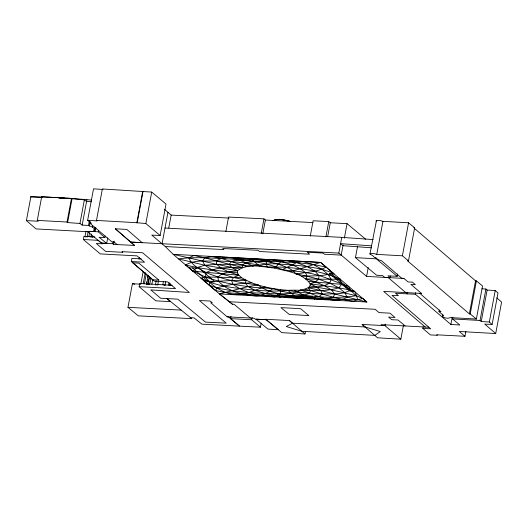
<?xml version="1.0" encoding="UTF-8"?>
<svg xmlns="http://www.w3.org/2000/svg" width="528" height="528" viewBox="0 0 528 528"><rect width="100%" height="100%" fill="white"/><g stroke="black" fill="none" stroke-linecap="round" stroke-linejoin="round"><path stroke-width="0.79" d="M280.52 289.681L280.394 294.063L278.342 296.076L274.388 296.934L260.588 295.218L225.555 292.585L215.417 290.499L201.029 278.17L205.432 276.936L241.732 277.735C255.565 286.064 271.953 288.994 287.839 290.334C304.814 289.403 322.324 292.915 338.864 287.813L350.407 290.09L355.232 292.037L357.806 299.765L366.881 302.023L320.661 262.423L173.177 254.311L165.284 246.556L151.78 235.079L160.136 235.528L166.023 204.065L151.721 192.073L102.379 188.965L96.492 220.427L97.165 220.928L87.641 220.275L93.529 188.819L103.052 189.466M241.732 277.735L238.801 275.227L237.402 272.851L237.587 270.712C247.804 262.7 262.786 267.082 274.685 268.092C286.876 271.286 302.3 272.89 310.2 283.787L316.602 287.034L320.819 290.539L357.806 299.765L362.789 298.518L366.881 302.023L219.417 293.924L173.177 254.311L216.698 264.33L239.349 268.91M340.217 279.173C323.519 271.861 305.356 268.818 287.278 267.498C277.543 266.409 267.577 268.184 258.166 264.884C244.385 262.416 230.406 261.38 216.434 260.911C206.23 261.571 194.806 259.4 185.671 265.003L192.872 271.181L205.432 276.936L209.649 282.394L209.154 285.113L216.856 288.05L232.386 290.816L249.031 292.611L280.394 294.063L291.337 293.311L297.482 291.892L300.34 290.044L304.966 289.12L308.24 287.727L310.009 285.925L310.2 283.787L315.335 281.866L318.635 279.213L340.217 279.173L341.715 284.381L350.407 290.09L356.281 295.72L362.789 298.518M442.735 314.272L442.358 316.424C444.47 318.146 447.863 318.853 450.377 317.599L476.362 319.044L482.546 286.011L476.408 280.889L475.543 280.85L414.355 228.334M26.4 220.618L30.928 196.423L42.761 197.056L41.686 196.792L37.27 220.387L38.24 221.225L26.4 220.618L36.056 228.921L89.905 231.832L89.311 231.33L95.113 231.647L95.845 227.713M95.245 227.337L94.657 230.479L93.779 229.759L94.796 229.126L92.387 227.093L88.506 225.443L82.163 225.093L79.952 223.45L67.591 222.592L67.036 222.037L71.458 198.409L91.648 200.086M67.591 222.592L72.079 198.581M79.952 223.45L84.473 199.3M82.163 225.093L86.889 199.828M141.24 258.878L131.901 258.377L131.314 261.525L144.54 262.238L137.075 255.882L100.221 253.895L83.325 239.514L83.912 236.366L94.855 236.96M85.945 231.337L84.916 236.841L86.427 236.755M88.506 225.443L89.39 220.724M87.153 237.131L88.183 231.62M89.278 226.103L90.017 222.176M117.203 244.583L114.18 242.088L112.042 241.956L90.136 223.397L90.44 221.78M88.876 236.544L89.47 233.396M92.387 227.093L92.684 225.522M90.862 237.171L91.45 234.029M94.796 229.126L95.093 227.555M105.171 236.036L104.874 237.613L98.267 231.825L98.564 230.254M89.905 231.832L87.787 231.719L101.462 243.111L106.696 243.408L107.725 237.904M439.296 310.009L438.992 311.619L440.992 311.705L419.813 293.37L421.522 293.436L410.923 284.407L415.325 284.645L412.427 282.163L408.065 281.959L403.927 278.441L366.584 276.401L338.824 253.09L130.673 242.068L142.184 242.689L126.839 229.416L115.335 228.796L134.528 245.421L113.612 244.411L112.801 243.698L113.256 241.276M113.612 244.411L114.213 241.184M160.136 235.528L145.834 223.535L136.844 222.717L142.732 191.261M137.135 222.988L143.022 191.525M127.974 307.336L181.17 310.094L191.789 318.674L138.323 315.85L127.974 307.336L132.389 283.741L140.573 284.163M139.049 259.281L139.346 257.71M145.834 223.535L151.721 192.073M181.17 310.094L166.94 298.571L170.544 301.64L155.786 300.848L139.141 286.684L139.729 283.543L172.095 285.278M140.831 284.071L143.187 271.484M143.22 283.569L145.279 272.56M144.481 283.523L146.243 274.085M146.48 283.252L146.771 281.675M147.51 277.748L147.8 276.17M146.586 284.592L148.355 275.154M147.807 284.533L149.279 276.665M148.137 284.473L149.609 276.606M150.863 278.091L149.681 284.387L148.196 284.315M151.859 284.242L152.77 279.404M162.056 243.771L167.944 212.309L164.314 209.246M156.169 280.936L155.437 284.869L156.961 284.777M157.674 285.153L158.407 281.219M168.755 228.004L171.171 215.094L167.944 212.309M162.862 284.467L163.456 281.325M164.967 285.549L165.706 281.615M168.683 285.146L169.132 282.724M169.323 285.694L169.772 283.272M170.049 285.49L170.346 283.919M225.859 231.568L228.571 217.048L263.974 218.849L265.373 220.037L313.012 222.585M261.162 323.255L260.429 327.188L239.507 326.139L230.531 318.648L230.974 316.292M261.254 233.369L263.974 218.849M262.805 233.752L265.373 220.037M260.429 327.188L251.678 319.75L252.12 317.387M310.273 236.095L313.137 220.77L328.759 221.588L330.271 222.757L347.074 223.661L365.66 239.23M292.525 323.215L286.275 326.522L301.825 331.28L374.887 335.379L380.305 331.544L365.125 326.977L292.525 323.215L289.403 320.549L265.729 319.268L281.82 332.666L305.006 333.96L305.448 331.604M325.888 236.914L328.759 221.588M327.703 236.465L330.271 222.757M338.824 253.09L341.768 237.362L373.157 239.58M343.101 244.9L341.187 255.123L324.383 254.212L322.872 253.044L307.25 252.226L309.586 254.179L259.486 251.493L258.086 250.305L222.684 248.503L223.958 249.572L165.284 246.556M344.355 238.181L347.074 223.661M390.509 276.111L390.212 277.688L384.727 277.405L382.529 275.543L376.596 275.227L355.45 257.624L357.515 246.609M403.927 278.441L401.795 278.315L381.262 260.535L378.926 260.02L375.804 258.027L376.081 257.71L374.616 257.598L372.583 255.466L369.937 254.173L376.451 220.513L379.645 220.4L382.939 221.344L408.58 222.783L414.658 227.839L408.481 260.872L407.55 260.832L469.359 313.883L470.224 313.922L476.362 319.044M366.584 276.401L368.247 267.531M408.481 260.872L402.402 255.816L376.761 254.377L382.939 221.344M403.346 325.809L400.844 339.181L384.945 325.644L385.242 324.073M390.212 277.688L387.974 275.814L397.195 276.296L397.637 273.94M402.402 255.816L408.58 222.783M407.596 292.314L407.306 293.885L395.525 293.218L398.396 295.66L391.994 295.403L430.67 328.812L422.855 328.423L423.152 326.812M452.813 317.295L452.509 318.912L459.835 325.004L450.886 324.456L415.397 294.254L415.701 292.637M450.886 324.456L452.245 317.196M422.855 328.423L430.445 334.924L437.349 335.267L436.762 334.811L464.963 336.29L465.868 331.445M469.359 313.883L475.543 280.85M470.224 313.922L476.408 280.889M485.918 289.014L487.113 290.07L495.218 290.539L498.003 293L492.116 324.463L489.331 322.001L481.226 321.532L480.031 320.476L485.918 289.014L481.873 288.79M481.226 321.532L487.113 290.07M489.331 322.001L495.218 290.539M464.963 336.29L459.287 331.472L495.713 333.544L501.6 302.089L496.716 297.884M201.029 278.17C217.397 287.113 236.623 288.004 254.78 290.209C265.782 290.941 276.857 291.634 287.839 290.334C299.198 292.354 310.682 293.634 322.212 294.004C331.604 293.568 342.005 295.238 350.407 290.09L348.645 286.394C334.33 281.754 320.885 274.349 305.6 272.725C295.825 270.145 285.008 271.933 275.966 266.937C258.41 260.885 239.712 259.604 221.311 258.423C207.075 258.047 192.713 256.773 178.556 258.911L204.864 265.254L211.702 269.768L221.793 273.992L233.541 277.471L246.068 280.276L245.395 283.232L248.074 286.585L254.78 290.209L265.67 293.713L278.342 296.076L297.396 298.201L311.177 297.878L343.022 299.521L357.806 299.765L353.331 301.277C336.778 299.092 321.044 293.344 304.966 289.12M310.009 285.925L331.406 289.839L334.607 293.938L333.425 297.231C320.701 301.877 307.712 296.512 294.776 296.287C282.374 294.076 268.25 293.278 258.139 284.988C240.451 282.764 222.684 279.556 206.184 272.587C199.637 268.91 191.512 265.472 188.938 257.776L194.033 255.46L204.752 257.816L211.332 256.41L221.311 258.423L242.365 265.129L242.623 267.511C230.485 268 217.1 266.237 206.184 272.587L205.432 276.936C219.153 282.044 233.6 284.691 248.074 286.585C258.799 288.704 270.197 286.618 280.421 290.974C305.059 296.215 331.261 299.495 356.281 295.72L331.406 289.839L324.397 285.655L315.335 281.866L305.844 278.896L306.913 276.131L305.6 272.725C295.574 264.02 281.86 261.558 269.128 259.591C260.938 263.696 250.166 259.255 242.365 265.129L229.251 264.297L216.698 264.33L204.864 265.254L197.076 267.524L192.872 271.181L238.801 275.227L233.541 277.471L231.482 280.553L218.513 281.18L209.649 282.394C218.599 290.446 230.703 296.505 242.986 294.169C250.668 292.512 257.657 288.717 265.333 286.948M215.417 290.499L216.856 288.05C227.997 284.057 239.95 283.8 251.618 282.731M274.685 268.092L280.995 261.565L285.681 260.495L296.736 262.601L313.137 264.469L326.073 267.069L332.99 272.983C323.011 276.751 311.989 275.431 301.521 276.362M272.91 288.539C268.171 292.631 262.634 295.561 256.278 295.944C242.768 294.73 228.01 291.674 218.513 281.18L217.932 277.015L221.793 273.992L228.512 271.88L237.587 270.712L231.746 267.538L229.251 264.297L204.752 257.816L202.534 261.023L204.864 265.254L237.587 270.712M369.89 253.777L373.461 253.433L376.761 254.377M272.798 220.691C278.223 217.985 284.764 220.018 290.327 221.43L282.064 219.615L274.54 219.773M282.262 269.683L296.736 262.601L302.141 261.406L313.137 264.469L321.928 269.26L332.99 272.983M242.623 267.511L229.251 264.297L231.554 261.631C246.807 255.809 263.142 260.238 278.302 264.099C284.519 266.574 291.727 268.33 295.977 273.913C306.075 272.323 316.991 272.237 326.073 267.069L320.661 262.423L300.491 268.745L289.45 271.649M247.249 266.594L242.365 265.129C254.39 267.656 266.105 262.469 278.302 264.099C292.954 264.719 307.58 266.178 321.928 269.26L328.343 274.619L331.129 279.398L329.782 283.147L324.397 285.655L316.602 287.034L308.24 287.727L310.431 290.618L309.632 293.311C294.129 299.303 276.771 294.961 260.588 295.218C250.82 293.509 241.078 290.525 233.158 284.354L231.482 280.553L246.068 280.276M265.729 319.268L266.257 319.704L255.988 319.169L267.94 329.083L278.243 329.729L266.257 319.704L255.248 319.143L254.159 318.232L250.417 318.041L234.161 304.346L232.478 304.26L219.417 293.924L248.074 286.585L258.139 284.988M442.438 315.889L443.705 315.691L438.992 311.619M253.064 266.185C241.857 261.056 228.287 253.084 216.434 260.911L216.698 264.33L221.067 268.145L228.512 271.88L238.801 275.227M94.657 230.479L93.733 230.472L95.113 231.647M90.136 223.397L91.45 223.423L87.641 220.275M305.844 278.896L318.635 279.213L329.782 283.147L338.864 287.813L344.929 292.743L347.153 297.284C332.099 305.349 315.11 293.964 300.34 290.044M59.11 198.099L64.871 198.257M68.158 198.35L84.368 199.855L86.579 201.498L91.331 201.755M83.325 239.514L98.175 240.319L102.274 243.804L96.301 243.481L105.607 251.387L122.819 252.311L122.067 251.665L142.639 252.767L189.328 292.472L150.803 289.892L160.611 298.234L177.797 299.158L205.498 322.113L226.208 323.143L199.419 300.544L210.164 301.033L212.329 302.801L210.731 302.729L227.132 316.807L228.34 316.853L239.507 326.139L201.92 324.159L194.007 317.849L190.575 317.691M382.015 325.486L381.031 324.641L428.762 327.248M413.734 227.799L414.658 227.839M415.397 294.254L407.306 293.885L388.172 277.583M188.872 267.749L199.195 268.257L214.599 281.549L204.25 280.929M219.417 293.924L229.376 301.752L375.098 309.276L379.051 312.602L389.921 313.163L395.03 317.48L388.608 317.097L391.763 319.717L398.059 320.001L405.161 325.941M492.116 324.463L484.73 324.093L495.713 333.544M30.815 197.023L41.864 197.591M171.171 215.094L229.033 218.071M112.801 243.698L101.462 243.111L102.274 243.804M421.522 293.436L383.665 291.383L425.337 327.109M400.844 339.181L377.566 337.808L362.129 324.456L384.945 325.644M230.531 318.648L251.678 319.75M165 228.043L341.768 237.362M139.141 286.684L175.553 288.644L167.62 281.899L154.381 281.186L131.314 261.525M227.132 316.807L250.417 318.041M37.27 220.387L67.036 222.037M89.311 231.33L98.267 231.825M211.332 256.41L229.865 257.426M271.161 262.013L268.257 259.532L271.161 262.013L236.419 260.099L233.765 257.644L320.661 262.423M234.683 258.515L269.267 260.423M277.378 294.822L280.216 297.257L277.378 294.822L311.751 296.716L314.602 299.152L311.751 296.716M279.173 296.373L313.546 298.254M96.492 220.427L136.844 222.717M104.874 237.613L99.145 237.29L106.696 243.408M329.564 273.577L333.973 273.827L329.564 273.577L349.727 290.869L354.169 291.126L349.727 290.869M452.509 318.912L480.031 320.476M355.45 257.624L376.319 258.845L397.195 276.296M371.191 245.824L340.593 243.652L342.949 245.685L371.534 247.797M308.788 281.411L341.715 284.381L338.864 287.813L310.2 283.787M237.402 272.851C220.077 270.864 202.646 269.141 185.671 265.003M132.389 283.741L134.706 284.196M91.819 236.966L92.875 237.27M163.673 285.054L164.729 285.351M295.977 273.913L306.913 276.131L318.635 279.213L319.044 275.57L314.866 271.128L307.217 266.561L296.736 262.601L266.079 261.096L267.069 266.95M308.24 287.727L320.819 290.539L322.212 294.004L318.919 296.683L311.177 297.878L304.451 295.357L294.532 290.446M30.928 196.423L32.175 196.726M282.064 219.615L284.368 220.387M297.396 298.201L287.839 290.334M229.376 301.752L232.478 304.26M362.129 324.456L365.125 326.977M250.774 258.575L259.763 266.31M331.465 273.689L351.628 290.974M289.403 320.549L305.006 333.96M192.456 267.927L207.821 281.147M115.335 228.796L134.528 245.421M233.765 257.644L236.419 260.099M376.075 220.744L376.121 221.14M158.875 280.117L152.731 279.787L132.805 262.799L138.884 263.129L158.875 280.117M308.768 315.539L289.364 314.497L280.903 307.613L300.63 308.695L308.768 315.539M71.458 198.409L41.686 196.792L71.452 198.442"/></g></svg>
